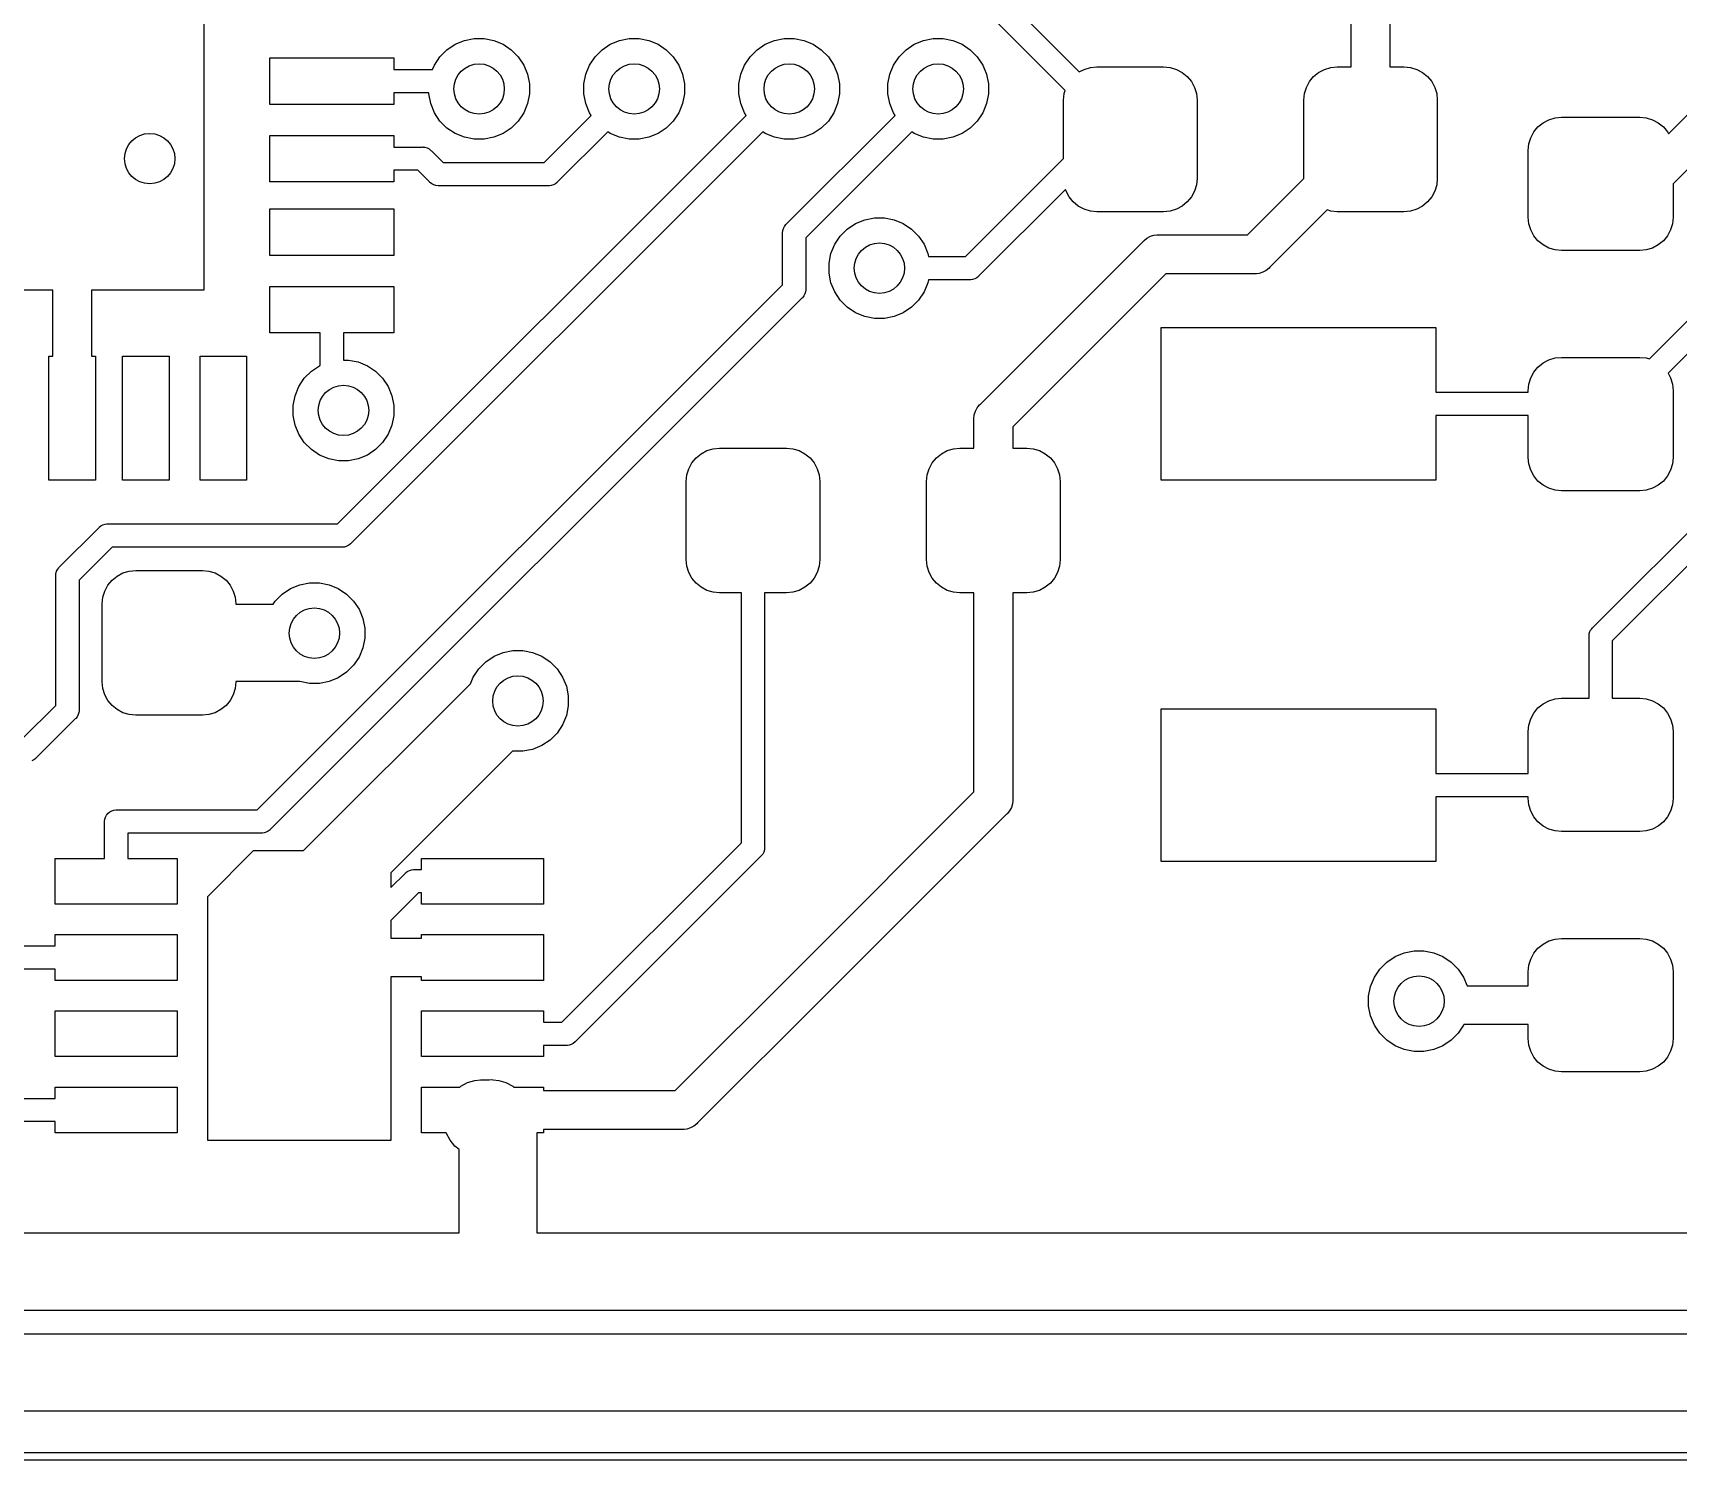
# Model space of a CAD drawing. Extents: x 3.73 to 8.73, y -2.84 to -2.2.
# Drawn here: x 5.8949 to 6.3193, y -2.841 to -2.4725 of the extents above; entities that cross this region are included whole.
import ezdxf

# ---------------------------------------------------------------- set-up
doc = ezdxf.new("R2010")
doc.units = 0
doc.header["$MEASUREMENT"] = 0
doc.layers.add('BLACK', color=7, linetype='CONTINUOUS')

msp = doc.modelspace()

# ---------------------------------------------------------------- linework, layer by layer
at = {"layer": 'BLACK', "linetype": 'CONTINUOUS'}
for p, q in [((5.939, -2.411), (5.939, -2.539)), ((6.235, -2.4813), (6.235, -2.45582)), ((6.245, -2.4587), (6.245, -2.4813)), ((6.14522, -2.46298), (6.16485, -2.48261)), ((6.16118, -2.48743), (6.14175, -2.468)), ((6.00384, -2.47548), (6.00621, -2.4745)), ((6.00621, -2.4745), (6.00872, -2.474)), ((6.00872, -2.474), (6.01128, -2.474)), ((6.01128, -2.474), (6.01379, -2.4745)), ((6.01379, -2.4745), (6.01616, -2.47548)), ((6.04384, -2.47548), (6.04621, -2.4745)), ((6.04621, -2.4745), (6.04872, -2.474)), ((6.04872, -2.474), (6.05128, -2.474)), ((6.05128, -2.474), (6.05379, -2.4745)), ((6.05379, -2.4745), (6.05616, -2.47548)), ((6.08384, -2.47548), (6.08621, -2.4745)), ((6.08621, -2.4745), (6.08872, -2.474)), ((6.08872, -2.474), (6.09128, -2.474)), ((6.09128, -2.474), (6.09379, -2.4745)), ((6.09379, -2.4745), (6.09616, -2.47548)), ((6.12228, -2.47548), (6.12465, -2.4745)), ((6.12465, -2.4745), (6.12716, -2.474)), ((6.12716, -2.474), (6.12972, -2.474)), ((6.12972, -2.474), (6.13223, -2.4745)), ((6.13223, -2.4745), (6.1346, -2.47548)), ((5.99848, -2.48084), (5.9999, -2.47871)), ((5.9999, -2.47871), (6.00171, -2.4769)), ((6.00171, -2.4769), (6.00384, -2.47548)), ((6.01616, -2.47548), (6.01829, -2.4769)), ((6.01829, -2.4769), (6.0201, -2.47871)), ((6.0201, -2.47871), (6.02152, -2.48084)), ((6.03848, -2.48084), (6.0399, -2.47871)), ((6.0399, -2.47871), (6.04171, -2.4769)), ((6.04171, -2.4769), (6.04384, -2.47548)), ((6.05616, -2.47548), (6.05829, -2.4769)), ((6.05829, -2.4769), (6.0601, -2.47871)), ((6.0601, -2.47871), (6.06152, -2.48084)), ((6.07848, -2.48084), (6.0799, -2.47871)), ((6.0799, -2.47871), (6.08171, -2.4769)), ((6.08171, -2.4769), (6.08384, -2.47548)), ((6.09616, -2.47548), (6.09829, -2.4769)), ((6.09829, -2.4769), (6.1001, -2.47871)), ((6.1001, -2.47871), (6.10152, -2.48084)), ((6.11692, -2.48084), (6.11834, -2.47871)), ((6.11834, -2.47871), (6.12015, -2.4769)), ((6.12015, -2.4769), (6.12228, -2.47548)), ((6.1346, -2.47548), (6.13673, -2.4769)), ((6.13673, -2.4769), (6.13854, -2.47871)), ((6.13854, -2.47871), (6.13996, -2.48084)), ((5.956, -2.491), (5.956, -2.479)), ((5.956, -2.479), (5.988, -2.479)), ((5.988, -2.479), (5.988, -2.482)), ((5.988, -2.482), (5.998, -2.482)), ((5.998, -2.482), (5.99848, -2.48084)), ((6.02152, -2.48084), (6.0225, -2.48321)), ((6.0375, -2.48321), (6.03848, -2.48084)), ((6.06152, -2.48084), (6.0625, -2.48321)), ((6.0775, -2.48321), (6.07848, -2.48084)), ((6.10152, -2.48084), (6.1025, -2.48321)), ((6.11594, -2.48321), (6.11692, -2.48084)), ((6.13996, -2.48084), (6.14094, -2.48321)), ((6.16485, -2.48261), (6.16608, -2.48195)), ((6.16608, -2.48195), (6.1677, -2.48146)), ((6.1677, -2.48146), (6.16938, -2.4813)), ((6.16938, -2.4813), (6.1866, -2.4813)), ((6.1866, -2.4813), (6.18828, -2.48146)), ((6.18828, -2.48146), (6.1899, -2.48195)), ((6.1899, -2.48195), (6.19139, -2.48275)), ((6.19139, -2.48275), (6.19269, -2.48382)), ((6.2253, -2.48382), (6.2266, -2.48275)), ((6.2266, -2.48275), (6.22809, -2.48195)), ((6.22809, -2.48195), (6.22971, -2.48146)), ((6.22971, -2.48146), (6.23139, -2.4813)), ((6.23139, -2.4813), (6.235, -2.4813)), ((6.245, -2.4813), (6.24861, -2.4813)), ((6.24861, -2.4813), (6.25029, -2.48146)), ((6.25029, -2.48146), (6.25191, -2.48195)), ((6.25191, -2.48195), (6.2534, -2.48275)), ((6.2534, -2.48275), (6.2547, -2.48382)), ((6.0225, -2.48321), (6.023, -2.48572)), ((6.023, -2.48572), (6.023, -2.48828)), ((6.037, -2.48572), (6.0375, -2.48321)), ((6.037, -2.48828), (6.037, -2.48572)), ((6.0625, -2.48321), (6.063, -2.48572)), ((6.063, -2.48572), (6.063, -2.48828)), ((6.077, -2.48572), (6.0775, -2.48321)), ((6.077, -2.48828), (6.077, -2.48572)), ((6.1025, -2.48321), (6.103, -2.48572)), ((6.103, -2.48572), (6.103, -2.48828)), ((6.11544, -2.48572), (6.11594, -2.48321)), ((6.11544, -2.48828), (6.11544, -2.48572)), ((6.14094, -2.48321), (6.14144, -2.48572)), ((6.14144, -2.48572), (6.14144, -2.48828)), ((6.19269, -2.48382), (6.19377, -2.48513)), ((6.19377, -2.48513), (6.19456, -2.48662)), ((6.19456, -2.48662), (6.19505, -2.48823)), ((6.22294, -2.48823), (6.22343, -2.48662)), ((6.22343, -2.48662), (6.22423, -2.48513)), ((6.22423, -2.48513), (6.2253, -2.48382)), ((6.2547, -2.48382), (6.25577, -2.48513)), ((6.25577, -2.48513), (6.25657, -2.48662)), ((6.25657, -2.48662), (6.25706, -2.48823)), ((5.988, -2.491), (5.956, -2.491)), ((5.997, -2.488), (5.988, -2.488)), ((5.988, -2.488), (5.988, -2.491)), ((5.997, -2.48828), (5.997, -2.488)), ((5.9975, -2.49079), (5.997, -2.48828)), ((5.99848, -2.49316), (5.9975, -2.49079)), ((6.0225, -2.49079), (6.02152, -2.49316)), ((6.023, -2.48828), (6.0225, -2.49079)), ((6.0375, -2.49079), (6.037, -2.48828)), ((6.03848, -2.49316), (6.0375, -2.49079)), ((6.0625, -2.49079), (6.06152, -2.49316)), ((6.063, -2.48828), (6.0625, -2.49079)), ((6.0775, -2.49079), (6.077, -2.48828)), ((6.07848, -2.49316), (6.0775, -2.49079)), ((6.1025, -2.49079), (6.10152, -2.49316)), ((6.103, -2.48828), (6.1025, -2.49079)), ((6.11594, -2.49079), (6.11544, -2.48828)), ((6.11692, -2.49316), (6.11594, -2.49079)), ((6.14094, -2.49079), (6.13996, -2.49316)), ((6.14144, -2.48828), (6.14094, -2.49079)), ((6.16077, -2.48991), (6.16093, -2.48823)), ((6.16077, -2.50499), (6.16077, -2.48991)), ((6.16093, -2.48823), (6.16118, -2.48743)), ((6.19505, -2.48823), (6.19522, -2.48991)), ((6.19522, -2.48991), (6.19522, -2.51009)), ((6.22278, -2.48991), (6.22294, -2.48823)), ((6.22278, -2.51009), (6.22278, -2.48991)), ((6.25706, -2.48823), (6.25722, -2.48991)), ((6.25722, -2.48991), (6.25722, -2.51009)), ((6.31686, -2.49857), (6.32798, -2.48745)), ((5.97346, -2.5993), (6.07893, -2.49383)), ((5.9999, -2.49529), (5.99848, -2.49316)), ((6.00171, -2.4971), (5.9999, -2.49529)), ((6.0201, -2.49529), (6.01829, -2.4971)), ((6.02152, -2.49316), (6.0201, -2.49529)), ((6.02676, -2.506), (6.03893, -2.49383)), ((6.03893, -2.49383), (6.03848, -2.49316)), ((6.0601, -2.49529), (6.05829, -2.4971)), ((6.06152, -2.49316), (6.0601, -2.49529)), ((6.07893, -2.49383), (6.07848, -2.49316)), ((6.08926, -2.52194), (6.11737, -2.49383)), ((6.1001, -2.49529), (6.09829, -2.4971)), ((6.10152, -2.49316), (6.1001, -2.49529)), ((6.11737, -2.49383), (6.11692, -2.49316)), ((6.13854, -2.49529), (6.13673, -2.4971)), ((6.13996, -2.49316), (6.13854, -2.49529)), ((6.28319, -2.49681), (6.2845, -2.49574)), ((6.2845, -2.49574), (6.28599, -2.49495)), ((6.28599, -2.49495), (6.2876, -2.49446)), ((6.2876, -2.49446), (6.28928, -2.49429)), ((6.28928, -2.49429), (6.30946, -2.49429)), ((6.30946, -2.49429), (6.31114, -2.49446)), ((6.31114, -2.49446), (6.31275, -2.49495)), ((6.31275, -2.49495), (6.31424, -2.49574)), ((6.31424, -2.49574), (6.31555, -2.49681)), ((6.33505, -2.49452), (6.31807, -2.5115)), ((5.956, -2.511), (5.956, -2.499)), ((5.956, -2.499), (5.988, -2.499)), ((6.08317, -2.49807), (5.97693, -2.60432)), ((5.988, -2.499), (5.988, -2.502)), ((6.00384, -2.49852), (6.00171, -2.4971)), ((6.00621, -2.4995), (6.00384, -2.49852)), ((6.00872, -2.5), (6.00621, -2.4995)), ((6.01128, -2.5), (6.00872, -2.5)), ((6.01379, -2.4995), (6.01128, -2.5)), ((6.01616, -2.49852), (6.01379, -2.4995)), ((6.01829, -2.4971), (6.01616, -2.49852)), ((6.04317, -2.49807), (6.03023, -2.51102)), ((6.04384, -2.49852), (6.04317, -2.49807)), ((6.04621, -2.4995), (6.04384, -2.49852)), ((6.04872, -2.5), (6.04621, -2.4995)), ((6.05128, -2.5), (6.04872, -2.5)), ((6.05379, -2.4995), (6.05128, -2.5)), ((6.05616, -2.49852), (6.05379, -2.4995)), ((6.05829, -2.4971), (6.05616, -2.49852)), ((6.08384, -2.49852), (6.08317, -2.49807)), ((6.08621, -2.4995), (6.08384, -2.49852)), ((6.08872, -2.5), (6.08621, -2.4995)), ((6.09128, -2.5), (6.08872, -2.5)), ((6.09379, -2.4995), (6.09128, -2.5)), ((6.09616, -2.49852), (6.09379, -2.4995)), ((6.12161, -2.49807), (6.09428, -2.52541)), ((6.09829, -2.4971), (6.09616, -2.49852)), ((6.12228, -2.49852), (6.12161, -2.49807)), ((6.12465, -2.4995), (6.12228, -2.49852)), ((6.12716, -2.5), (6.12465, -2.4995)), ((6.12972, -2.5), (6.12716, -2.5)), ((6.13223, -2.4995), (6.12972, -2.5)), ((6.1346, -2.49852), (6.13223, -2.4995)), ((6.13673, -2.4971), (6.1346, -2.49852)), ((6.28083, -2.50122), (6.28132, -2.49961)), ((6.28132, -2.49961), (6.28212, -2.49812)), ((6.28212, -2.49812), (6.28319, -2.49681)), ((6.31555, -2.49681), (6.31662, -2.49812)), ((6.31662, -2.49812), (6.31686, -2.49857)), ((5.988, -2.502), (5.99529, -2.502)), ((5.99529, -2.502), (5.99544, -2.50199)), ((5.99544, -2.50199), (5.99559, -2.502)), ((5.99559, -2.502), (5.99559, -2.502)), ((5.99559, -2.502), (5.99603, -2.50204)), ((5.99603, -2.50204), (5.99659, -2.50221)), ((5.99659, -2.50221), (5.99711, -2.50249)), ((5.99711, -2.50249), (5.99757, -2.50287)), ((5.99757, -2.50287), (5.99767, -2.50298)), ((5.99767, -2.50298), (6.00068, -2.506)), ((6.28067, -2.5029), (6.28083, -2.50122)), ((6.28067, -2.52013), (6.28067, -2.5029)), ((5.9942, -2.508), (5.988, -2.508)), ((5.988, -2.508), (5.988, -2.511)), ((5.99721, -2.51102), (5.9942, -2.508)), ((6.00068, -2.506), (6.02676, -2.506)), ((6.13548, -2.53028), (6.16077, -2.50499)), ((5.988, -2.511), (5.956, -2.511)), ((5.99731, -2.51113), (5.99721, -2.51102)), ((5.99742, -2.51123), (5.99731, -2.51113)), ((5.99777, -2.51151), (5.99742, -2.51123)), ((5.99829, -2.51179), (5.99777, -2.51151)), ((5.99885, -2.51196), (5.99829, -2.51179)), ((5.99944, -2.51201), (5.99885, -2.51196)), ((5.99959, -2.512), (5.99944, -2.51201)), ((6.02785, -2.512), (5.99959, -2.512)), ((6.028, -2.51201), (6.02785, -2.512)), ((6.02815, -2.512), (6.028, -2.51201)), ((6.02859, -2.51196), (6.02815, -2.512)), ((6.02815, -2.512), (6.02815, -2.512)), ((6.02915, -2.51179), (6.02859, -2.51196)), ((6.02967, -2.51151), (6.02915, -2.51179)), ((6.03013, -2.51113), (6.02967, -2.51151)), ((6.03023, -2.51102), (6.03013, -2.51113)), ((6.19505, -2.51177), (6.19456, -2.51338)), ((6.19522, -2.51009), (6.19505, -2.51177)), ((6.20823, -2.5247), (6.22278, -2.51015)), ((6.22278, -2.51015), (6.22278, -2.51009)), ((6.25706, -2.51177), (6.25657, -2.51338)), ((6.25722, -2.51009), (6.25706, -2.51177)), ((6.31807, -2.5115), (6.31807, -2.52013)), ((6.16129, -2.51295), (6.13895, -2.53529)), ((6.16142, -2.51338), (6.16129, -2.51295)), ((6.16222, -2.51487), (6.16142, -2.51338)), ((6.16329, -2.51618), (6.16222, -2.51487)), ((6.1646, -2.51725), (6.16329, -2.51618)), ((6.19269, -2.51618), (6.19139, -2.51725)), ((6.19377, -2.51487), (6.19269, -2.51618)), ((6.19456, -2.51338), (6.19377, -2.51487)), ((6.2547, -2.51618), (6.2534, -2.51725)), ((6.25577, -2.51487), (6.2547, -2.51618)), ((6.25657, -2.51338), (6.25577, -2.51487)), ((5.956, -2.53), (5.956, -2.518)), ((5.956, -2.518), (5.988, -2.518)), ((5.988, -2.518), (5.988, -2.53)), ((6.10712, -2.52176), (6.10948, -2.52078)), ((6.10948, -2.52078), (6.112, -2.52028)), ((6.112, -2.52028), (6.11456, -2.52028)), ((6.11456, -2.52028), (6.11707, -2.52078)), ((6.11707, -2.52078), (6.11943, -2.52176)), ((6.16608, -2.51805), (6.1646, -2.51725)), ((6.1677, -2.51854), (6.16608, -2.51805)), ((6.16938, -2.5187), (6.1677, -2.51854)), ((6.1866, -2.5187), (6.16938, -2.5187)), ((6.18828, -2.51854), (6.1866, -2.5187)), ((6.1899, -2.51805), (6.18828, -2.51854)), ((6.19139, -2.51725), (6.1899, -2.51805)), ((6.22881, -2.51826), (6.21401, -2.53306)), ((6.22971, -2.51854), (6.22881, -2.51826)), ((6.23139, -2.5187), (6.22971, -2.51854)), ((6.24861, -2.5187), (6.23139, -2.5187)), ((6.25029, -2.51854), (6.24861, -2.5187)), ((6.25191, -2.51805), (6.25029, -2.51854)), ((6.2534, -2.51725), (6.25191, -2.51805)), ((6.28083, -2.52181), (6.28067, -2.52013)), ((6.31807, -2.52013), (6.31791, -2.52181)), ((6.08826, -2.52416), (6.08832, -2.52358)), ((6.08828, -2.52431), (6.08826, -2.52416)), ((6.08828, -2.53754), (6.08828, -2.52431)), ((6.08832, -2.52358), (6.08849, -2.52301)), ((6.08849, -2.52301), (6.08877, -2.52249)), ((6.08877, -2.52249), (6.08898, -2.52223)), ((6.08898, -2.52223), (6.08914, -2.52203)), ((6.08914, -2.52203), (6.08926, -2.52194)), ((6.09428, -2.52541), (6.09428, -2.53864)), ((6.10176, -2.52712), (6.10318, -2.52499)), ((6.10318, -2.52499), (6.10499, -2.52318)), ((6.10499, -2.52318), (6.10712, -2.52176)), ((6.11943, -2.52176), (6.12156, -2.52318)), ((6.12156, -2.52318), (6.12337, -2.52499)), ((6.12337, -2.52499), (6.1248, -2.52712)), ((6.18155, -2.52615), (6.18231, -2.52552)), ((6.18231, -2.52552), (6.18318, -2.52506)), ((6.18318, -2.52506), (6.18412, -2.52477)), ((6.18412, -2.52477), (6.18486, -2.5247)), ((6.18486, -2.5247), (6.18511, -2.52468)), ((6.18511, -2.52468), (6.18535, -2.5247)), ((6.18535, -2.5247), (6.20823, -2.5247)), ((6.28132, -2.52342), (6.28083, -2.52181)), ((6.28212, -2.52491), (6.28132, -2.52342)), ((6.28319, -2.52622), (6.28212, -2.52491)), ((6.31662, -2.52491), (6.31555, -2.52622)), ((6.31742, -2.52342), (6.31662, -2.52491)), ((6.31791, -2.52181), (6.31742, -2.52342)), ((6.10028, -2.532), (6.10078, -2.52948)), ((6.10078, -2.52948), (6.10176, -2.52712)), ((6.1248, -2.52712), (6.12578, -2.52948)), ((6.12578, -2.52948), (6.12593, -2.53028)), ((6.13932, -2.56842), (6.1814, -2.52634)), ((6.1814, -2.52634), (6.18155, -2.52615)), ((6.2845, -2.52729), (6.28319, -2.52622)), ((6.28599, -2.52808), (6.2845, -2.52729)), ((6.2876, -2.52857), (6.28599, -2.52808)), ((6.28928, -2.52874), (6.2876, -2.52857)), ((6.30946, -2.52874), (6.28928, -2.52874)), ((6.31114, -2.52857), (6.30946, -2.52874)), ((6.31275, -2.52808), (6.31114, -2.52857)), ((6.31424, -2.52729), (6.31275, -2.52808)), ((6.31555, -2.52622), (6.31424, -2.52729)), ((5.988, -2.53), (5.956, -2.53)), ((6.10028, -2.53456), (6.10028, -2.532)), ((6.12593, -2.53028), (6.13548, -2.53028)), ((6.21309, -2.53388), (6.21222, -2.53434)), ((6.21385, -2.53325), (6.21309, -2.53388)), ((6.21401, -2.53306), (6.21385, -2.53325)), ((5.9527, -2.67312), (6.08828, -2.53754)), ((5.956, -2.55), (5.956, -2.538)), ((5.956, -2.538), (5.988, -2.538)), ((5.988, -2.538), (5.988, -2.55)), ((6.10078, -2.53707), (6.10028, -2.53456)), ((6.10176, -2.53943), (6.10078, -2.53707)), ((6.12578, -2.53707), (6.1248, -2.53943)), ((6.12593, -2.53628), (6.12578, -2.53707)), ((6.13658, -2.53628), (6.12593, -2.53628)), ((6.13672, -2.53629), (6.13658, -2.53628)), ((6.13687, -2.53628), (6.13672, -2.53629)), ((6.13731, -2.53623), (6.13687, -2.53628)), ((6.13687, -2.53628), (6.13687, -2.53628)), ((6.13788, -2.53606), (6.13731, -2.53623)), ((6.1384, -2.53578), (6.13788, -2.53606)), ((6.13886, -2.53541), (6.1384, -2.53578)), ((6.13895, -2.53529), (6.13886, -2.53541)), ((6.18718, -2.5347), (6.14768, -2.5742)), ((6.21005, -2.5347), (6.18718, -2.5347)), ((6.2103, -2.53473), (6.21005, -2.5347)), ((6.21054, -2.5347), (6.2103, -2.53473)), ((6.21128, -2.53463), (6.21054, -2.5347)), ((6.21222, -2.53434), (6.21128, -2.53463)), ((5.9, -2.539), (5.89, -2.539)), ((5.9, -2.556), (5.9, -2.539)), ((5.939, -2.539), (5.91, -2.539)), ((5.91, -2.539), (5.91, -2.556)), ((6.09329, -2.54101), (5.95616, -2.67814)), ((6.09341, -2.54092), (6.09329, -2.54101)), ((6.09378, -2.54046), (6.09341, -2.54092)), ((6.09406, -2.53994), (6.09378, -2.54046)), ((6.09423, -2.53937), (6.09406, -2.53994)), ((6.09428, -2.53893), (6.09423, -2.53937)), ((6.09428, -2.53864), (6.09429, -2.53878)), ((6.09429, -2.53878), (6.09428, -2.53893)), ((6.09428, -2.53893), (6.09428, -2.53893)), ((6.10318, -2.54156), (6.10176, -2.53943)), ((6.10499, -2.54337), (6.10318, -2.54156)), ((6.12337, -2.54156), (6.12156, -2.54337)), ((6.1248, -2.53943), (6.12337, -2.54156)), ((6.10712, -2.5448), (6.10499, -2.54337)), ((6.10948, -2.54578), (6.10712, -2.5448)), ((6.112, -2.54628), (6.10948, -2.54578)), ((6.11456, -2.54628), (6.112, -2.54628)), ((6.11707, -2.54578), (6.11456, -2.54628)), ((6.11943, -2.5448), (6.11707, -2.54578)), ((6.12156, -2.54337), (6.11943, -2.5448)), ((6.31194, -2.55671), (6.3252, -2.54346)), ((5.969, -2.55), (5.956, -2.55)), ((5.969, -2.55841), (5.969, -2.55)), ((5.988, -2.55), (5.975, -2.55)), ((5.975, -2.55), (5.975, -2.557)), ((6.18598, -2.58799), (6.18598, -2.54862)), ((6.18598, -2.54862), (6.25685, -2.54862)), ((6.25685, -2.54862), (6.25685, -2.56531)), ((6.32866, -2.54847), (6.31676, -2.56038)), ((5.899, -2.588), (5.899, -2.556)), ((5.899, -2.556), (5.9, -2.556)), ((5.91, -2.556), (5.911, -2.556)), ((5.911, -2.556), (5.911, -2.588)), ((5.918, -2.588), (5.918, -2.556)), ((5.918, -2.556), (5.93, -2.556)), ((5.93, -2.556), (5.93, -2.588)), ((5.938, -2.588), (5.938, -2.556)), ((5.938, -2.556), (5.95, -2.556)), ((5.95, -2.556), (5.95, -2.588)), ((5.96671, -2.5599), (5.96884, -2.55848)), ((5.96884, -2.55848), (5.969, -2.55841)), ((5.975, -2.557), (5.97628, -2.557)), ((5.97628, -2.557), (5.97879, -2.5575)), ((5.97879, -2.5575), (5.98116, -2.55848)), ((5.98116, -2.55848), (5.98329, -2.5599)), ((6.28212, -2.56013), (6.28319, -2.55882)), ((6.28319, -2.55882), (6.2845, -2.55775)), ((6.2845, -2.55775), (6.28599, -2.55695)), ((6.28599, -2.55695), (6.2876, -2.55646)), ((6.2876, -2.55646), (6.28928, -2.5563)), ((6.28928, -2.5563), (6.30946, -2.5563)), ((6.30946, -2.5563), (6.31114, -2.55646)), ((6.31114, -2.55646), (6.31194, -2.55671)), ((5.96348, -2.56384), (5.9649, -2.56171)), ((5.9649, -2.56171), (5.96671, -2.5599)), ((5.98329, -2.5599), (5.9851, -2.56171)), ((5.9851, -2.56171), (5.98652, -2.56384)), ((6.28067, -2.56491), (6.28083, -2.56323)), ((6.28083, -2.56323), (6.28132, -2.56162)), ((6.28132, -2.56162), (6.28212, -2.56013)), ((6.29735, -2.62603), (6.36024, -2.56314)), ((6.31676, -2.56038), (6.31742, -2.56162)), ((6.31742, -2.56162), (6.31791, -2.56323)), ((6.31791, -2.56323), (6.31807, -2.56491)), ((5.962, -2.56872), (5.9625, -2.56621)), ((5.9625, -2.56621), (5.96348, -2.56384)), ((5.98652, -2.56384), (5.9875, -2.56621)), ((5.9875, -2.56621), (5.988, -2.56872)), ((6.25685, -2.56531), (6.28067, -2.56531)), ((6.28067, -2.56531), (6.28067, -2.56491)), ((6.31807, -2.56491), (6.31807, -2.58214)), ((5.962, -2.57128), (5.962, -2.56872)), ((5.9625, -2.57379), (5.962, -2.57128)), ((5.988, -2.57128), (5.9875, -2.57379)), ((5.988, -2.56872), (5.988, -2.57128)), ((6.13765, -2.57213), (6.13775, -2.57115)), ((6.13768, -2.57237), (6.13765, -2.57213)), ((6.13775, -2.57115), (6.13804, -2.57021)), ((6.13804, -2.57021), (6.1385, -2.56934)), ((6.1385, -2.56934), (6.13876, -2.56902)), ((6.13876, -2.56902), (6.13912, -2.56858)), ((6.13912, -2.56858), (6.13932, -2.56842)), ((6.28067, -2.57131), (6.25685, -2.57131)), ((6.25685, -2.57131), (6.25685, -2.58799)), ((6.28067, -2.58214), (6.28067, -2.57131)), ((6.36371, -2.56816), (6.30237, -2.62949)), ((5.96348, -2.57616), (5.9625, -2.57379)), ((5.9649, -2.57829), (5.96348, -2.57616)), ((5.98652, -2.57616), (5.9851, -2.57829)), ((5.9875, -2.57379), (5.98652, -2.57616)), ((6.13768, -2.57972), (6.13768, -2.57237)), ((6.14768, -2.5742), (6.14768, -2.57972)), ((5.96671, -2.5801), (5.9649, -2.57829)), ((5.96884, -2.58152), (5.96671, -2.5801)), ((5.98329, -2.5801), (5.98116, -2.58152)), ((5.9851, -2.57829), (5.98329, -2.5801)), ((6.06727, -2.58118), (6.06876, -2.58038)), ((6.06876, -2.58038), (6.07038, -2.57989)), ((6.07038, -2.57989), (6.07206, -2.57972)), ((6.07206, -2.57972), (6.08928, -2.57972)), ((6.08928, -2.57972), (6.09096, -2.57989)), ((6.09096, -2.57989), (6.09258, -2.58038)), ((6.09258, -2.58038), (6.09407, -2.58118)), ((6.12928, -2.58118), (6.13077, -2.58038)), ((6.13077, -2.58038), (6.13238, -2.57989)), ((6.13238, -2.57989), (6.13406, -2.57972)), ((6.13406, -2.57972), (6.13768, -2.57972)), ((6.14768, -2.57972), (6.15129, -2.57972)), ((6.15129, -2.57972), (6.15297, -2.57989)), ((6.15297, -2.57989), (6.15459, -2.58038)), ((6.15459, -2.58038), (6.15607, -2.58118)), ((5.97121, -2.5825), (5.96884, -2.58152)), ((5.97372, -2.583), (5.97121, -2.5825)), ((5.97628, -2.583), (5.97372, -2.583)), ((5.97879, -2.5825), (5.97628, -2.583)), ((5.98116, -2.58152), (5.97879, -2.5825)), ((6.06361, -2.58666), (6.0641, -2.58504)), ((6.0641, -2.58504), (6.0649, -2.58355)), ((6.0649, -2.58355), (6.06597, -2.58225)), ((6.06597, -2.58225), (6.06727, -2.58118)), ((6.09407, -2.58118), (6.09537, -2.58225)), ((6.09537, -2.58225), (6.09644, -2.58355)), ((6.09644, -2.58355), (6.09724, -2.58504)), ((6.09724, -2.58504), (6.09773, -2.58666)), ((6.12562, -2.58666), (6.12611, -2.58504)), ((6.12611, -2.58504), (6.1269, -2.58355)), ((6.1269, -2.58355), (6.12798, -2.58225)), ((6.12798, -2.58225), (6.12928, -2.58118)), ((6.15607, -2.58118), (6.15738, -2.58225)), ((6.15738, -2.58225), (6.15845, -2.58355)), ((6.15845, -2.58355), (6.15925, -2.58504)), ((6.15925, -2.58504), (6.15974, -2.58666)), ((6.28083, -2.58382), (6.28067, -2.58214)), ((6.28132, -2.58543), (6.28083, -2.58382)), ((6.31791, -2.58382), (6.31742, -2.58543)), ((6.31807, -2.58214), (6.31791, -2.58382)), ((5.911, -2.588), (5.899, -2.588)), ((5.93, -2.588), (5.918, -2.588)), ((5.95, -2.588), (5.938, -2.588)), ((6.06344, -2.58834), (6.06361, -2.58666)), ((6.06344, -2.60851), (6.06344, -2.58834)), ((6.09773, -2.58666), (6.09789, -2.58834)), ((6.09789, -2.58834), (6.09789, -2.60851)), ((6.12545, -2.58834), (6.12562, -2.58666)), ((6.12545, -2.60851), (6.12545, -2.58834)), ((6.15974, -2.58666), (6.1599, -2.58834)), ((6.1599, -2.58834), (6.1599, -2.60851)), ((6.25685, -2.58799), (6.18598, -2.58799)), ((6.28212, -2.58692), (6.28132, -2.58543)), ((6.28319, -2.58823), (6.28212, -2.58692)), ((6.2845, -2.5893), (6.28319, -2.58823)), ((6.31555, -2.58823), (6.31424, -2.5893)), ((6.31662, -2.58692), (6.31555, -2.58823)), ((6.31742, -2.58543), (6.31662, -2.58692)), ((6.28599, -2.59009), (6.2845, -2.5893)), ((6.2876, -2.59058), (6.28599, -2.59009)), ((6.28928, -2.59075), (6.2876, -2.59058)), ((6.30946, -2.59075), (6.28928, -2.59075)), ((6.31114, -2.59058), (6.30946, -2.59075)), ((6.31275, -2.59009), (6.31114, -2.59058)), ((6.31424, -2.5893), (6.31275, -2.59009)), ((5.90176, -2.61039), (5.91187, -2.60028)), ((5.91187, -2.60028), (5.91196, -2.60017)), ((5.91196, -2.60017), (5.91242, -2.59979)), ((5.91242, -2.59979), (5.91294, -2.59951)), ((5.91294, -2.59951), (5.9135, -2.59934)), ((5.9135, -2.59934), (5.91395, -2.5993)), ((5.91395, -2.5993), (5.91409, -2.59928)), ((5.91395, -2.5993), (5.91395, -2.5993)), ((5.91409, -2.59928), (5.91424, -2.5993)), ((5.91424, -2.5993), (5.97346, -2.5993)), ((5.91533, -2.6053), (5.90678, -2.61386)), ((5.97455, -2.6053), (5.91533, -2.6053)), ((5.9747, -2.60531), (5.97455, -2.6053)), ((5.97485, -2.6053), (5.9747, -2.60531)), ((5.97529, -2.60526), (5.97485, -2.6053)), ((5.97485, -2.6053), (5.97485, -2.6053)), ((5.97585, -2.60508), (5.97529, -2.60526)), ((5.97638, -2.60481), (5.97585, -2.60508)), ((5.97683, -2.60443), (5.97638, -2.60481)), ((5.97693, -2.60432), (5.97683, -2.60443)), ((5.90155, -2.6106), (5.90164, -2.61048)), ((5.90164, -2.61048), (5.90176, -2.61039)), ((6.06361, -2.61019), (6.06344, -2.60851)), ((6.0641, -2.61181), (6.06361, -2.61019)), ((6.09773, -2.61019), (6.09724, -2.61181)), ((6.09789, -2.60851), (6.09773, -2.61019)), ((6.12562, -2.61019), (6.12545, -2.60851)), ((6.12611, -2.61181), (6.12562, -2.61019)), ((6.15974, -2.61019), (6.15925, -2.61181)), ((6.1599, -2.60851), (6.15974, -2.61019)), ((5.90076, -2.61262), (5.90082, -2.61203)), ((5.90078, -2.61276), (5.90076, -2.61262)), ((5.90078, -2.64614), (5.90078, -2.61276)), ((5.90082, -2.61203), (5.90084, -2.61195)), ((5.90084, -2.61195), (5.90099, -2.61146)), ((5.90099, -2.61146), (5.90127, -2.61094)), ((5.90127, -2.61094), (5.90155, -2.6106)), ((5.90678, -2.61386), (5.90678, -2.64724)), ((5.91423, -2.61513), (5.9153, -2.61382)), ((5.9153, -2.61382), (5.9166, -2.61275)), ((5.9166, -2.61275), (5.91809, -2.61195)), ((5.91809, -2.61195), (5.91971, -2.61146)), ((5.91971, -2.61146), (5.92139, -2.6113)), ((5.92139, -2.6113), (5.93861, -2.6113)), ((5.93861, -2.6113), (5.94029, -2.61146)), ((5.94029, -2.61146), (5.94191, -2.61195)), ((5.94191, -2.61195), (5.9434, -2.61275)), ((5.9434, -2.61275), (5.9447, -2.61382)), ((5.9447, -2.61382), (5.94577, -2.61513)), ((5.96371, -2.615), (5.96622, -2.6145)), ((5.96622, -2.6145), (5.96878, -2.6145)), ((5.96878, -2.6145), (5.97129, -2.615)), ((6.0649, -2.6133), (6.0641, -2.61181)), ((6.06597, -2.6146), (6.0649, -2.6133)), ((6.06727, -2.61567), (6.06597, -2.6146)), ((6.09537, -2.6146), (6.09407, -2.61567)), ((6.09644, -2.6133), (6.09537, -2.6146)), ((6.09724, -2.61181), (6.09644, -2.6133)), ((6.1269, -2.6133), (6.12611, -2.61181)), ((6.12798, -2.6146), (6.1269, -2.6133)), ((6.12928, -2.61567), (6.12798, -2.6146)), ((6.15738, -2.6146), (6.15607, -2.61567)), ((6.15845, -2.6133), (6.15738, -2.6146)), ((6.15925, -2.61181), (6.15845, -2.6133)), ((5.91278, -2.61991), (5.91294, -2.61823)), ((5.91294, -2.61823), (5.91343, -2.61662)), ((5.91343, -2.61662), (5.91423, -2.61513)), ((5.94577, -2.61513), (5.94657, -2.61662)), ((5.94657, -2.61662), (5.94706, -2.61823)), ((5.94706, -2.61823), (5.94722, -2.61991)), ((5.9574, -2.61921), (5.95921, -2.6174)), ((5.95921, -2.6174), (5.96134, -2.61598)), ((5.96134, -2.61598), (5.96371, -2.615)), ((5.97129, -2.615), (5.97366, -2.61598)), ((5.97366, -2.61598), (5.97579, -2.6174)), ((5.97579, -2.6174), (5.9776, -2.61921)), ((6.06876, -2.61647), (6.06727, -2.61567)), ((6.07038, -2.61696), (6.06876, -2.61647)), ((6.07206, -2.61713), (6.07038, -2.61696)), ((6.07767, -2.61713), (6.07206, -2.61713)), ((6.07767, -2.68161), (6.07767, -2.61713)), ((6.08928, -2.61713), (6.08367, -2.61713)), ((6.08367, -2.61713), (6.08367, -2.6827)), ((6.09096, -2.61696), (6.08928, -2.61713)), ((6.09258, -2.61647), (6.09096, -2.61696)), ((6.09407, -2.61567), (6.09258, -2.61647)), ((6.13077, -2.61647), (6.12928, -2.61567)), ((6.13238, -2.61696), (6.13077, -2.61647)), ((6.13406, -2.61713), (6.13238, -2.61696)), ((6.13768, -2.61713), (6.13406, -2.61713)), ((6.13768, -2.66848), (6.13768, -2.61713)), ((6.15129, -2.61713), (6.14768, -2.61713)), ((6.14768, -2.61713), (6.14768, -2.67031)), ((6.15297, -2.61696), (6.15129, -2.61713)), ((6.15459, -2.61647), (6.15297, -2.61696)), ((6.15607, -2.61567), (6.15459, -2.61647)), ((5.91278, -2.64009), (5.91278, -2.61991)), ((5.94722, -2.61991), (5.94722, -2.62)), ((5.94722, -2.62), (5.95688, -2.62)), ((5.95688, -2.62), (5.9574, -2.61921)), ((5.9776, -2.61921), (5.97902, -2.62134)), ((5.97902, -2.62134), (5.98, -2.62371)), ((5.98, -2.62371), (5.9805, -2.62622)), ((5.9805, -2.62622), (5.9805, -2.62878)), ((6.29643, -2.6276), (6.29659, -2.6271)), ((6.29659, -2.6271), (6.29686, -2.62658)), ((6.29686, -2.62658), (6.29691, -2.62652)), ((6.29691, -2.62652), (6.29705, -2.62635)), ((6.29705, -2.62635), (6.29724, -2.62612)), ((6.29724, -2.62612), (6.29735, -2.62603)), ((5.98, -2.63129), (5.97902, -2.63366)), ((5.9805, -2.62878), (5.98, -2.63129)), ((6.29636, -2.62825), (6.29641, -2.62766)), ((6.29637, -2.6284), (6.29636, -2.62825)), ((6.29637, -2.64429), (6.29637, -2.6284)), ((6.29641, -2.62766), (6.29643, -2.6276)), ((6.30237, -2.62949), (6.30237, -2.64429)), ((5.9776, -2.63579), (5.97579, -2.6376)), ((5.97902, -2.63366), (5.9776, -2.63579)), ((6.0099, -2.63671), (6.01171, -2.6349)), ((6.01171, -2.6349), (6.01384, -2.63348)), ((6.01384, -2.63348), (6.01621, -2.6325)), ((6.01621, -2.6325), (6.01872, -2.632)), ((6.01872, -2.632), (6.02128, -2.632)), ((6.02128, -2.632), (6.02379, -2.6325)), ((6.02379, -2.6325), (6.02616, -2.63348)), ((6.02616, -2.63348), (6.02829, -2.6349)), ((6.02829, -2.6349), (6.0301, -2.63671)), ((5.91294, -2.64177), (5.91278, -2.64009)), ((5.94722, -2.64009), (5.94706, -2.64177)), ((5.96371, -2.64), (5.94722, -2.64)), ((5.94722, -2.64), (5.94722, -2.64009)), ((5.96622, -2.6405), (5.96371, -2.64)), ((5.96371, -2.64), (5.96371, -2.64)), ((5.97129, -2.64), (5.96878, -2.6405)), ((5.97366, -2.63902), (5.97129, -2.64)), ((5.97579, -2.6376), (5.97366, -2.63902)), ((6.00775, -2.64061), (6.00848, -2.63884)), ((6.00848, -2.63884), (6.0099, -2.63671)), ((6.0301, -2.63671), (6.03152, -2.63884)), ((6.03152, -2.63884), (6.0325, -2.64121)), ((5.91343, -2.64338), (5.91294, -2.64177)), ((5.91423, -2.64487), (5.91343, -2.64338)), ((5.94657, -2.64338), (5.94577, -2.64487)), ((5.94706, -2.64177), (5.94657, -2.64338)), ((5.96472, -2.68364), (6.00775, -2.64061)), ((5.96878, -2.6405), (5.96622, -2.6405)), ((6.0325, -2.64121), (6.033, -2.64372)), ((6.033, -2.64372), (6.033, -2.64628)), ((6.28599, -2.64495), (6.2876, -2.64446)), ((6.2876, -2.64446), (6.28928, -2.64429)), ((6.28928, -2.64429), (6.29637, -2.64429)), ((6.30237, -2.64429), (6.30946, -2.64429)), ((6.30946, -2.64429), (6.31114, -2.64446)), ((6.31114, -2.64446), (6.31275, -2.64495)), ((5.89222, -2.6547), (5.90078, -2.64614)), ((5.90656, -2.64854), (5.90628, -2.64906)), ((5.90673, -2.64797), (5.90656, -2.64854)), ((5.90678, -2.64753), (5.90673, -2.64797)), ((5.90678, -2.64724), (5.90679, -2.64738)), ((5.90679, -2.64738), (5.90678, -2.64753)), ((5.90678, -2.64753), (5.90678, -2.64753)), ((5.9153, -2.64618), (5.91423, -2.64487)), ((5.9166, -2.64725), (5.9153, -2.64618)), ((5.91809, -2.64805), (5.9166, -2.64725)), ((5.91971, -2.64854), (5.91809, -2.64805)), ((5.92139, -2.6487), (5.91971, -2.64854)), ((5.93861, -2.6487), (5.92139, -2.6487)), ((5.94029, -2.64854), (5.93861, -2.6487)), ((5.94191, -2.64805), (5.94029, -2.64854)), ((5.9434, -2.64725), (5.94191, -2.64805)), ((5.9447, -2.64618), (5.9434, -2.64725)), ((5.94577, -2.64487), (5.9447, -2.64618)), ((6.033, -2.64628), (6.0325, -2.64879)), ((6.18598, -2.68642), (6.18598, -2.64705)), ((6.18598, -2.64705), (6.25685, -2.64705)), ((6.25685, -2.64705), (6.25685, -2.66373)), ((6.28132, -2.64961), (6.28212, -2.64812)), ((6.28212, -2.64812), (6.28319, -2.64681)), ((6.28319, -2.64681), (6.2845, -2.64574)), ((6.2845, -2.64574), (6.28599, -2.64495)), ((6.31275, -2.64495), (6.31424, -2.64574)), ((6.31424, -2.64574), (6.31555, -2.64681)), ((6.31555, -2.64681), (6.31662, -2.64812)), ((6.31662, -2.64812), (6.31742, -2.64961)), ((5.90579, -2.64961), (5.89568, -2.65972)), ((5.90591, -2.64952), (5.90579, -2.64961)), ((5.90628, -2.64906), (5.90591, -2.64952)), ((6.03152, -2.65116), (6.0301, -2.65329)), ((6.0325, -2.64879), (6.03152, -2.65116)), ((6.28067, -2.6529), (6.28083, -2.65122)), ((6.28067, -2.66373), (6.28067, -2.6529)), ((6.28083, -2.65122), (6.28132, -2.64961)), ((6.31742, -2.64961), (6.31791, -2.65122)), ((6.31791, -2.65122), (6.31807, -2.6529)), ((6.31807, -2.6529), (6.31807, -2.67013)), ((6.02616, -2.65652), (6.02379, -2.6575)), ((6.02829, -2.6551), (6.02616, -2.65652)), ((6.0301, -2.65329), (6.02829, -2.6551)), ((5.89513, -2.66021), (5.89461, -2.66049)), ((5.89559, -2.65983), (5.89513, -2.66021)), ((5.89568, -2.65972), (5.89559, -2.65983)), ((6.01865, -2.65799), (5.98726, -2.68938)), ((6.01872, -2.658), (6.01865, -2.65799)), ((6.02128, -2.658), (6.01872, -2.658)), ((6.02379, -2.6575), (6.02128, -2.658)), ((6.25685, -2.66373), (6.28067, -2.66373)), ((6.09325, -2.71291), (6.13768, -2.66848)), ((6.28067, -2.66973), (6.25685, -2.66973)), ((6.25685, -2.66973), (6.25685, -2.68642)), ((6.28067, -2.67013), (6.28067, -2.66973)), ((5.91387, -2.67445), (5.91425, -2.67399)), ((5.91425, -2.67399), (5.9147, -2.67362)), ((5.9147, -2.67362), (5.91522, -2.67334)), ((5.91522, -2.67334), (5.91579, -2.67317)), ((5.91579, -2.67317), (5.91623, -2.67312)), ((5.91623, -2.67312), (5.91638, -2.67311)), ((5.91638, -2.67311), (5.91653, -2.67312)), ((5.91653, -2.67312), (5.9527, -2.67312)), ((6.14623, -2.67411), (6.14604, -2.67426)), ((6.14685, -2.67335), (6.14623, -2.67411)), ((6.14732, -2.67248), (6.14685, -2.67335)), ((6.1476, -2.67153), (6.14732, -2.67248)), ((6.14768, -2.6708), (6.1476, -2.67153)), ((6.14768, -2.67031), (6.1477, -2.67055)), ((6.1477, -2.67055), (6.14768, -2.6708)), ((6.14768, -2.6708), (6.14768, -2.6708)), ((6.28083, -2.67181), (6.28067, -2.67013)), ((6.28132, -2.67342), (6.28083, -2.67181)), ((6.28212, -2.67491), (6.28132, -2.67342)), ((6.31742, -2.67342), (6.31662, -2.67491)), ((6.31791, -2.67181), (6.31742, -2.67342)), ((6.31807, -2.67013), (6.31791, -2.67181)), ((5.91336, -2.67612), (5.91342, -2.67553)), ((5.91338, -2.67627), (5.91336, -2.67612)), ((5.91338, -2.68563), (5.91338, -2.67627)), ((5.91342, -2.67553), (5.91359, -2.67497)), ((5.91359, -2.67497), (5.91387, -2.67445)), ((5.95607, -2.67825), (5.95561, -2.67863)), ((5.95616, -2.67814), (5.95607, -2.67825)), ((6.14604, -2.67426), (6.10032, -2.71998)), ((6.28319, -2.67622), (6.28212, -2.67491)), ((6.2845, -2.67729), (6.28319, -2.67622)), ((6.28599, -2.67808), (6.2845, -2.67729)), ((6.2876, -2.67857), (6.28599, -2.67808)), ((6.31275, -2.67808), (6.31114, -2.67857)), ((6.31424, -2.67729), (6.31275, -2.67808)), ((6.31555, -2.67622), (6.31424, -2.67729)), ((6.31662, -2.67491), (6.31555, -2.67622)), ((5.95379, -2.67912), (5.91938, -2.67912)), ((5.91938, -2.67912), (5.91938, -2.68563)), ((5.95394, -2.67914), (5.95379, -2.67912)), ((5.95409, -2.67912), (5.95394, -2.67914)), ((5.95453, -2.67908), (5.95409, -2.67912)), ((5.95409, -2.67912), (5.95409, -2.67912)), ((5.95509, -2.67891), (5.95453, -2.67908)), ((5.95561, -2.67863), (5.95509, -2.67891)), ((6.03137, -2.72791), (6.07767, -2.68161)), ((6.28928, -2.67874), (6.2876, -2.67857)), ((6.30946, -2.67874), (6.28928, -2.67874)), ((6.31114, -2.67857), (6.30946, -2.67874)), ((5.90063, -2.69744), (5.90063, -2.68563)), ((5.90063, -2.68563), (5.91338, -2.68563)), ((5.91938, -2.68563), (5.93213, -2.68563)), ((5.93213, -2.68563), (5.93213, -2.69744)), ((5.93999, -2.69546), (5.9518, -2.68365)), ((5.9518, -2.68365), (5.9518, -2.68364)), ((5.9518, -2.68364), (5.9518, -2.68364)), ((5.9518, -2.68364), (5.9518, -2.68364)), ((5.9518, -2.68364), (5.95181, -2.68364)), ((5.9518, -2.68365), (5.9518, -2.68365)), ((5.9518, -2.68365), (5.9518, -2.68365)), ((5.9518, -2.68365), (5.9518, -2.68365)), ((5.95181, -2.68364), (5.95181, -2.68364)), ((5.95181, -2.68364), (5.95181, -2.68364)), ((5.95181, -2.68364), (5.96472, -2.68364)), ((5.99512, -2.68854), (5.99512, -2.68563)), ((5.99512, -2.68563), (6.02661, -2.68563)), ((6.02661, -2.68563), (6.02661, -2.69744)), ((6.08269, -2.68508), (6.03484, -2.73292)), ((6.0828, -2.68498), (6.08269, -2.68508)), ((6.08318, -2.68453), (6.0828, -2.68498)), ((6.08345, -2.684), (6.08318, -2.68453)), ((6.08363, -2.68344), (6.08345, -2.684)), ((6.08367, -2.683), (6.08363, -2.68344)), ((6.08367, -2.6827), (6.08368, -2.68285)), ((6.08368, -2.68285), (6.08367, -2.683)), ((6.08367, -2.683), (6.08367, -2.683)), ((6.25685, -2.68642), (6.18598, -2.68642)), ((5.98726, -2.68938), (5.98726, -2.69318)), ((5.98726, -2.69318), (5.99092, -2.68952)), ((5.99092, -2.68952), (5.99102, -2.6894)), ((5.99102, -2.6894), (5.99147, -2.68903)), ((5.99147, -2.68903), (5.992, -2.68875)), ((5.992, -2.68875), (5.99256, -2.68858)), ((5.99256, -2.68858), (5.993, -2.68854)), ((5.993, -2.68854), (5.99315, -2.68852)), ((5.993, -2.68854), (5.993, -2.68854)), ((5.99315, -2.68852), (5.9933, -2.68854)), ((5.9933, -2.68854), (5.99512, -2.68854)), ((5.99439, -2.69454), (5.98726, -2.70166)), ((5.99512, -2.69454), (5.99439, -2.69454)), ((5.99512, -2.69744), (5.99512, -2.69454)), ((5.93213, -2.69744), (5.90063, -2.69744)), ((5.93998, -2.69547), (5.93998, -2.69546)), ((5.93998, -2.69546), (5.93998, -2.69546)), ((5.93998, -2.69546), (5.93998, -2.69546)), ((5.93998, -2.69546), (5.93999, -2.69546)), ((5.93998, -2.75846), (5.93998, -2.69547)), ((5.93998, -2.69547), (5.93998, -2.69547)), ((6.02661, -2.69744), (5.99512, -2.69744)), ((5.98726, -2.70166), (5.98726, -2.70622)), ((5.90063, -2.70822), (5.90063, -2.70531)), ((5.90063, -2.70531), (5.93213, -2.70531)), ((5.93213, -2.70531), (5.93213, -2.71713)), ((5.98726, -2.70622), (5.99512, -2.70622)), ((5.99512, -2.70622), (5.99512, -2.70531)), ((5.99512, -2.70531), (6.02661, -2.70531)), ((6.02661, -2.70531), (6.02661, -2.71713)), ((6.28319, -2.70882), (6.2845, -2.70775)), ((6.2845, -2.70775), (6.28599, -2.70695)), ((6.28599, -2.70695), (6.2876, -2.70646)), ((6.2876, -2.70646), (6.28928, -2.7063)), ((6.28928, -2.7063), (6.30946, -2.7063)), ((6.30946, -2.7063), (6.31114, -2.70646)), ((6.31114, -2.70646), (6.31275, -2.70695)), ((6.31275, -2.70695), (6.31424, -2.70775)), ((6.31424, -2.70775), (6.31555, -2.70882)), ((5.87706, -2.70822), (5.90063, -2.70822)), ((6.24421, -2.7124), (6.24634, -2.71098)), ((6.24634, -2.71098), (6.24871, -2.71)), ((6.24871, -2.71), (6.25122, -2.7095)), ((6.25122, -2.7095), (6.25378, -2.7095)), ((6.25378, -2.7095), (6.25629, -2.71)), ((6.25629, -2.71), (6.25866, -2.71098)), ((6.25866, -2.71098), (6.26079, -2.7124)), ((6.28083, -2.71323), (6.28132, -2.71162)), ((6.28132, -2.71162), (6.28212, -2.71013)), ((6.28212, -2.71013), (6.28319, -2.70882)), ((6.31555, -2.70882), (6.31662, -2.71013)), ((6.31662, -2.71013), (6.31742, -2.71162)), ((6.31742, -2.71162), (6.31791, -2.71323)), ((5.90063, -2.71422), (5.87722, -2.71422)), ((5.90063, -2.71713), (5.90063, -2.71422)), ((5.99512, -2.71622), (5.98726, -2.71622)), ((5.98726, -2.71622), (5.98726, -2.75846)), ((5.99512, -2.71713), (5.99512, -2.71622)), ((6.06057, -2.74559), (6.09325, -2.71291)), ((6.09325, -2.71291), (6.09325, -2.71291)), ((6.24, -2.71871), (6.24098, -2.71634)), ((6.24098, -2.71634), (6.2424, -2.71421)), ((6.2424, -2.71421), (6.24421, -2.7124)), ((6.26079, -2.7124), (6.2626, -2.71421)), ((6.2626, -2.71421), (6.26402, -2.71634)), ((6.26402, -2.71634), (6.26492, -2.71852)), ((6.28067, -2.71491), (6.28083, -2.71323)), ((6.28067, -2.71852), (6.28067, -2.71491)), ((6.31791, -2.71323), (6.31807, -2.71491)), ((6.31807, -2.71491), (6.31807, -2.73214)), ((5.93213, -2.71713), (5.90063, -2.71713)), ((6.02661, -2.71713), (5.99512, -2.71713)), ((6.10032, -2.71998), (6.06635, -2.75395)), ((6.10032, -2.71998), (6.10032, -2.71998)), ((6.2395, -2.72122), (6.24, -2.71871)), ((6.26492, -2.71852), (6.28067, -2.71852)), ((5.90063, -2.73681), (5.90063, -2.725)), ((5.90063, -2.725), (5.93213, -2.725)), ((5.93213, -2.725), (5.93213, -2.73681)), ((5.99512, -2.73681), (5.99512, -2.725)), ((5.99512, -2.725), (6.02661, -2.725)), ((6.02661, -2.725), (6.02661, -2.72791)), ((6.2395, -2.72378), (6.2395, -2.72122)), ((6.24, -2.72629), (6.2395, -2.72378)), ((6.02661, -2.72791), (6.03137, -2.72791)), ((6.24098, -2.72866), (6.24, -2.72629)), ((6.2424, -2.73079), (6.24098, -2.72866)), ((6.26402, -2.72866), (6.2626, -2.73079)), ((6.26408, -2.72852), (6.26402, -2.72866)), ((6.28067, -2.72852), (6.26408, -2.72852)), ((6.28067, -2.73214), (6.28067, -2.72852)), ((6.03429, -2.73341), (6.03377, -2.73369)), ((6.03475, -2.73304), (6.03429, -2.73341)), ((6.03484, -2.73292), (6.03475, -2.73304)), ((6.24421, -2.7326), (6.2424, -2.73079)), ((6.24634, -2.73402), (6.24421, -2.7326)), ((6.26079, -2.7326), (6.25866, -2.73402)), ((6.2626, -2.73079), (6.26079, -2.7326)), ((6.28083, -2.73382), (6.28067, -2.73214)), ((6.31807, -2.73214), (6.31791, -2.73382)), ((5.93213, -2.73681), (5.90063, -2.73681)), ((6.02661, -2.73681), (5.99512, -2.73681)), ((6.03247, -2.73391), (6.02661, -2.73391)), ((6.02661, -2.73391), (6.02661, -2.73681)), ((6.03261, -2.73392), (6.03247, -2.73391)), ((6.03276, -2.73391), (6.03261, -2.73392)), ((6.0332, -2.73386), (6.03276, -2.73391)), ((6.03276, -2.73391), (6.03276, -2.73391)), ((6.03377, -2.73369), (6.0332, -2.73386)), ((6.24871, -2.735), (6.24634, -2.73402)), ((6.25122, -2.7355), (6.24871, -2.735)), ((6.25378, -2.7355), (6.25122, -2.7355)), ((6.25629, -2.735), (6.25378, -2.7355)), ((6.25866, -2.73402), (6.25629, -2.735)), ((6.28132, -2.73543), (6.28083, -2.73382)), ((6.28212, -2.73692), (6.28132, -2.73543)), ((6.28319, -2.73823), (6.28212, -2.73692)), ((6.31662, -2.73692), (6.31555, -2.73823)), ((6.31742, -2.73543), (6.31662, -2.73692)), ((6.31791, -2.73382), (6.31742, -2.73543)), ((6.2845, -2.7393), (6.28319, -2.73823)), ((6.28599, -2.74009), (6.2845, -2.7393)), ((6.2876, -2.74058), (6.28599, -2.74009)), ((6.28928, -2.74075), (6.2876, -2.74058)), ((6.30946, -2.74075), (6.28928, -2.74075)), ((6.31114, -2.74058), (6.30946, -2.74075)), ((6.31275, -2.74009), (6.31114, -2.74058)), ((6.31424, -2.7393), (6.31275, -2.74009)), ((6.31555, -2.73823), (6.31424, -2.7393)), ((5.90063, -2.74759), (5.90063, -2.74469)), ((5.90063, -2.74469), (5.93213, -2.74469)), ((5.93213, -2.74469), (5.93213, -2.7565)), ((5.99512, -2.7565), (5.99512, -2.74469)), ((5.99512, -2.74469), (6.005, -2.74469)), ((6.005, -2.74469), (6.00528, -2.74446)), ((6.00528, -2.74446), (6.00702, -2.74353)), ((6.00702, -2.74353), (6.00891, -2.74296)), ((6.00891, -2.74296), (6.01038, -2.74281)), ((6.01038, -2.74281), (6.0126, -2.74281)), ((6.0126, -2.74281), (6.01309, -2.74276)), ((6.01309, -2.74276), (6.01358, -2.74281)), ((6.01358, -2.74281), (6.01358, -2.74281)), ((6.01358, -2.74281), (6.01505, -2.74296)), ((6.01505, -2.74296), (6.01693, -2.74353)), ((6.01693, -2.74353), (6.01867, -2.74446)), ((6.01867, -2.74446), (6.01895, -2.74469)), ((6.01895, -2.74469), (6.02661, -2.74469)), ((6.02661, -2.74469), (6.02661, -2.74559)), ((6.02661, -2.74559), (6.06057, -2.74559)), ((5.84822, -2.74759), (5.90063, -2.74759)), ((5.90063, -2.75359), (5.84713, -2.75359)), ((5.90063, -2.7565), (5.90063, -2.75359)), ((6.06543, -2.75477), (6.06456, -2.75523)), ((6.06619, -2.75414), (6.06543, -2.75477)), ((6.06635, -2.75395), (6.06619, -2.75414)), ((5.93213, -2.7565), (5.90063, -2.7565)), ((5.93998, -2.75847), (5.93998, -2.75846)), ((5.93998, -2.75846), (5.93998, -2.75846)), ((5.93998, -2.75848), (5.93998, -2.75847)), ((5.93998, -2.75847), (5.93998, -2.75847)), ((5.93998, -2.75847), (5.93998, -2.75847)), ((5.93999, -2.75848), (5.93998, -2.75848)), ((5.94, -2.75848), (5.93999, -2.75848)), ((5.93999, -2.75848), (5.93999, -2.75848)), ((5.93999, -2.75848), (5.93999, -2.75848)), ((5.93999, -2.75848), (5.93999, -2.75848)), ((5.93999, -2.75848), (5.93999, -2.75848)), ((5.98724, -2.75848), (5.94, -2.75848)), ((5.94, -2.75848), (5.94, -2.75848)), ((5.94, -2.75848), (5.94, -2.75848)), ((5.98725, -2.75848), (5.98724, -2.75848)), ((5.98726, -2.75848), (5.98725, -2.75848)), ((5.98725, -2.75848), (5.98725, -2.75848)), ((5.98725, -2.75848), (5.98725, -2.75848)), ((5.98725, -2.75848), (5.98725, -2.75848)), ((5.98725, -2.75848), (5.98725, -2.75848)), ((5.98726, -2.75846), (5.98726, -2.75847)), ((5.98726, -2.75847), (5.98726, -2.75847)), ((5.98726, -2.75847), (5.98726, -2.75847)), ((5.98726, -2.75847), (5.98726, -2.75847)), ((5.98726, -2.75847), (5.98726, -2.75848)), ((5.98726, -2.75848), (5.98726, -2.75848)), ((5.98726, -2.75848), (5.98726, -2.75848)), ((6.00153, -2.7565), (5.99512, -2.7565)), ((6.00158, -2.75666), (6.00153, -2.7565)), ((6.00251, -2.75839), (6.00158, -2.75666)), ((6.00376, -2.75992), (6.00251, -2.75839)), ((6.02661, -2.7565), (6.02485, -2.7565)), ((6.02485, -2.7565), (6.02485, -2.78235)), ((6.0624, -2.75559), (6.02661, -2.75559)), ((6.02661, -2.75559), (6.02661, -2.7565)), ((6.06264, -2.75561), (6.0624, -2.75559)), ((6.06289, -2.75559), (6.06264, -2.75561)), ((6.06362, -2.75552), (6.06289, -2.75559)), ((6.06456, -2.75523), (6.06362, -2.75552)), ((6.00485, -2.76081), (6.00376, -2.75992)), ((6.00485, -2.78235), (6.00485, -2.76081)), ((5.76608, -2.78235), (6.00485, -2.78235)), ((6.02485, -2.78235), (6.375, -2.78235)), ((6.01436, -2.80235), (5.76436, -2.80235)), ((6.01485, -2.80239), (6.01436, -2.80235)), ((6.01534, -2.80235), (6.01485, -2.80239)), ((6.38451, -2.80235), (6.01534, -2.80235)), ((5.69072, -2.80835), (6.54793, -2.80835)), ((6.55158, -2.82835), (5.68707, -2.82835)), ((5.56033, -2.83902), (6.57959, -2.83902)), ((6.57995, -2.84098), (5.56002, -2.84098))]:
    msp.add_line(p, q, dxfattribs=at)
at = {"layer": 'BLACK'}
for centre in [(6.01, -2.487), (6.05, -2.487), (6.09, -2.487), (6.12844, -2.487), (5.925, -2.505), (6.11328, -2.53328), (5.975, -2.57), (5.9675, -2.6275), (6.02, -2.645), (6.2525, -2.7225)]:
    msp.add_circle(centre, 0.0065, dxfattribs=at)

doc.saveas('drawing.dxf')
